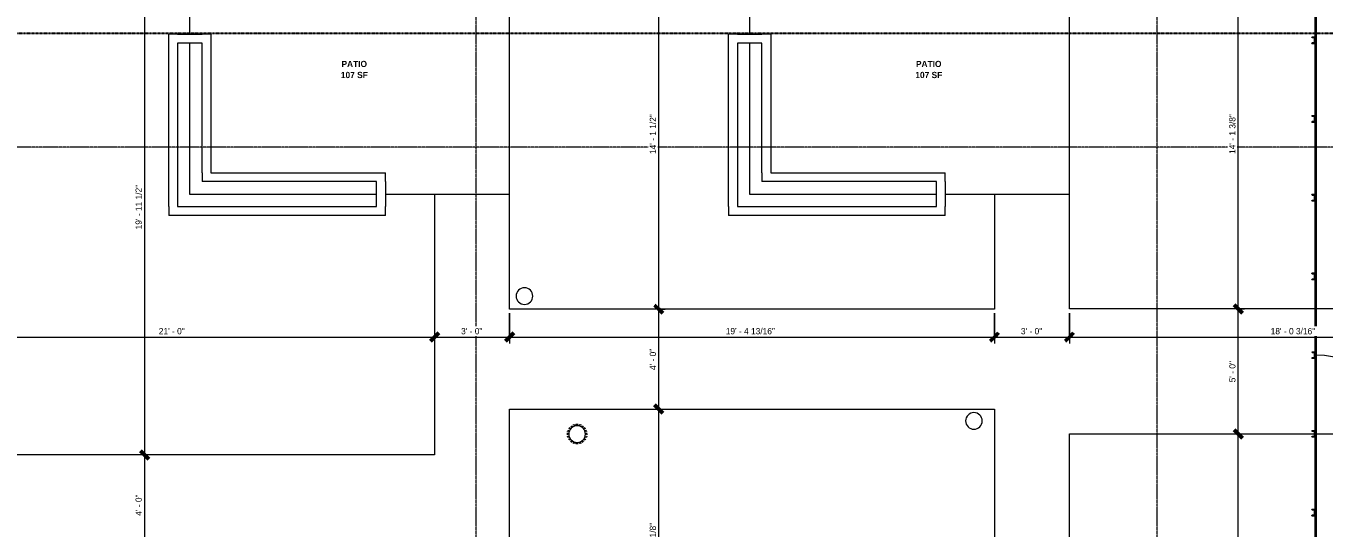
# Model space of a CAD drawing. Header units: inches. Extents: x -4058 to -1781, y 9814 to 12264.
# Drawn here: x -2717 to -2093, y 11004 to 11245 of the extents above; entities that cross this region are included whole.
import ezdxf

# ---------------------------------------------------------------- set-up
doc = ezdxf.new("R2010")
doc.units = ezdxf.units.IN
doc.header["$MEASUREMENT"] = 0
for name, pattern in [('Aligning Line 1_8_', [0.25, 0.125, -0.125]), ('Dash_2_', [0.25, 0.125, -0.125]), ('Grid Line 1_2_', [0.875, 0.5, -0.125, 0.125, -0.125])]:
    doc.linetypes.add(name, pattern=pattern)
for name, color, linetype, lineweight in [('0-1', 7, 'Continuous', 5), ('0-2', 7, 'Continuous', 9), ('A-ANNO-DIMS', 211, 'Continuous', 9), ('A-ANNO-DIMS-32', 211, 'Continuous', 9), ('A-AREA-IDEN', 2, 'Continuous', 9), ('A-DOOR-OPNG-1', 7, 'Continuous', 9), ('A-FLOR-1', 7, 'Continuous', 9), ('A-GLAZ-CURT-1', 7, 'Continuous', 9), ('A-GLAZ-CWMG-1', 7, 'Continuous', 9), ('A-WALL-1', 7, 'Continuous', 9), ('E-LITE-EQPM-1', 7, 'Continuous', 9), ('G-ANNO-SYMB', 111, 'Aligning Line 1_8_', 9), ('M-EQPM-1', 7, 'Continuous', 9), ('S-GRID-1', 1, 'Grid Line 1_2_', 9)]:
    doc.layers.add(name, color=color, linetype=linetype, lineweight=lineweight)
doc.layers.add('0-3', color=250, linetype='Dash_2_')
doc.styles.add('Century Gothic', font='ufonts.com_century-gothic.ttf', dxfattribs={"height": 3})
doc.styles.add('Century Gothic_B_1', font='GOTHICB.TTF', dxfattribs={"height": 3})
doc.dimstyles.new('THE_DIMENSION_STRING_4', dxfattribs={"dimscale": 12, "dimtxt": 3.132505, "dimasz": 0.333333, "dimexe": 0.25, "dimexo": 0.166667, "dimgap": 0.041667, "dimtad": 1, "dimdec": 4, "dimrnd": 0.0625, "dimzin": 3, "dimdsep": 46, "dimlunit": 4, "dimtxsty": 'Century Gothic', "dimblk1": 'OBLIQUE', "dimblk2": 'OBLIQUE', "dimsah": 1, "dimcen": 0.09, "dimdle": 0.25, "dimazin": 0, "dimtfac": 1, "dimtdec": 4, "dimtix": 1, "dimtmove": 0, "dimatfit": 3, "dimfxl": 1, "dimtvp": 1, "dimtfill": 1, "dimfrac": 2, "dimtolj": 1, "dimtzin": 0, "dimarcsym": 2})
doc.dimstyles.new('THE_DIMENSION_STRING_5', dxfattribs={"dimscale": 12, "dimtxt": 3.132505, "dimasz": 0.333333, "dimexe": 0.25, "dimexo": 0.166667, "dimgap": 0.041667, "dimtad": 1, "dimdec": 4, "dimrnd": 0.0625, "dimzin": 3, "dimdsep": 46, "dimlunit": 4, "dimtxsty": 'Century Gothic', "dimblk1": 'OBLIQUE', "dimblk2": 'OBLIQUE', "dimsah": 1, "dimcen": 0.09, "dimdle": 0.25, "dimazin": 0, "dimtfac": 1, "dimtdec": 4, "dimtix": 1, "dimtmove": 0, "dimatfit": 3, "dimfxl": 1, "dimtvp": 1, "dimtfill": 1, "dimfrac": 2, "dimtolj": 1, "dimtzin": 0, "dimarcsym": 2})

# ---------------------------------------------------------------- blocks, each defined once
blk = doc.blocks.new('22142613 - Roof Drains - Type A - 15_ Strainer - 8_ Drain-2082947-UNIT PLANS - 1ST FLOOR')
at = {"layer": 'M-EQPM-1'}
for p, q in [((-4.89, 0.36), (-4.41, 0.36)), ((-4.25, 1.23), (-4.71, 1.38)), ((-4.54, 1.85), (-4.09, 1.7)), ((-3.67, 2.47), (-4.06, 2.75)), ((-3.76, 3.15), (-3.37, 2.87)), ((-2.75, 3.47), (-3.03, 3.86)), ((-2.62, 4.14), (-2.34, 3.76)), ((-1.57, 4.14), (-1.72, 4.59)), ((-1.24, 4.74), (-1.09, 4.29)), ((-0.25, 4.42), (-0.25, 4.9)), ((0.25, 4.9), (0.25, 4.42)), ((1.09, 4.29), (1.24, 4.74)), ((1.72, 4.59), (1.57, 4.14)), ((2.34, 3.76), (2.62, 4.14)), ((3.03, 3.86), (2.75, 3.47)), ((3.37, 2.87), (3.76, 3.15)), ((4.06, 2.75), (3.67, 2.47)), ((4.09, 1.7), (4.54, 1.85)), ((4.71, 1.38), (4.25, 1.23)), ((4.41, 0.36), (4.89, 0.36)), ((-4.42, -0.14), (-4.9, -0.14)), ((-4.76, -1.17), (-4.3, -1.03)), ((-4.16, -1.51), (-4.62, -1.65)), ((-4.16, -2.6), (-3.77, -2.32)), ((-3.48, -2.73), (-3.87, -3.01)), ((-3.13, -3.77), (-2.85, -3.39)), ((-2.45, -3.69), (-2.73, -4.07)), ((-1.78, -4.57), (-1.63, -4.11)), ((-1.16, -4.27), (-1.31, -4.73)), ((-0.25, -4.9), (-0.25, -4.42)), ((0.25, -4.42), (0.25, -4.9)), ((1.31, -4.73), (1.16, -4.27)), ((1.63, -4.11), (1.78, -4.57)), ((2.73, -4.07), (2.45, -3.69)), ((2.85, -3.39), (3.13, -3.77)), ((3.87, -3.01), (3.48, -2.73)), ((3.77, -2.32), (4.16, -2.6)), ((4.62, -1.65), (4.16, -1.51)), ((4.3, -1.03), (4.76, -1.17)), ((4.9, -0.14), (4.42, -0.14))]:
    blk.add_line(p, q, dxfattribs=at)
for radius, start, end in [(4.43, 175.34537, 180), (4.43, 157.41475, 163.893), (4, 360, 180), (4.43, 139.61607, 146.09383), (4.43, 121.92953, 128.40667), (4.43, 104.32433, 110.80098), (4.43, 86.76177, 93.23823), (4.43, 69.19902, 75.67567), (4.43, 51.59333, 58.07047), (4.43, 33.90617, 40.38393), (4.43, 16.107, 22.58525), (4.43, 360, 4.65463), (4.43, 180, 181.82381), (4.43, 193.41475, 199.893), (4, 180, 360), (4.43, 211.61607, 218.09383), (4.43, 229.92953, 236.40667), (4.43, 248.32433, 254.80098), (4.43, 266.76177, 273.23823), (4.43, 285.19902, 291.67567), (4.43, 303.59333, 310.07047), (4.43, 321.90617, 328.38393), (4.43, 340.107, 346.58525), (4.43, 358.17619, 360)]:
    blk.add_arc((0, 0), radius, start, end, dxfattribs=at)
blk = doc.blocks.new('Pathway_Cooper_McGraw-Edison _BSC-BRC_Round - Pathway_Cooper_McGraw-Edison _BSC-BRC_Round-2028611-UNIT PLANS - 1ST FLOOR')
at = {"layer": 'E-LITE-EQPM-1'}
for start, end in [(360, 180), (180, 360)]:
    blk.add_arc((0, 0), 4, start, end, dxfattribs=at)
blk = doc.blocks.new('COURTYARD GATE - COURTYARD GATE-2914216-UNIT PLANS - 1ST FLOOR')
at = {"layer": 'A-DOOR-OPNG-1'}
blk.add_line((-18.91, -2.25), (-18.91, -40.07), dxfattribs=at)
blk.add_arc((-18.91, -2.25), 37.82, 270, 0, dxfattribs=at)
blk = doc.blocks.new('Horizontal_Siding - Horizontal_Siding-2867907-UNIT PLANS - 1ST FLOOR')
at = {"layer": 'A-GLAZ-CURT-1'}
for p, q in [((18.91, -1.5), (-18.91, -1.5)), ((-18.91, -1.5), (-18.91, -2.25)), ((-18.91, -2.25), (18.91, -2.25)), ((18.91, -2.25), (18.91, -1.5))]:
    blk.add_line(p, q, dxfattribs=at)
blk = doc.blocks.new('Horizontal_Siding - Horizontal_Siding-2867908-UNIT PLANS - 1ST FLOOR')
at = {"layer": 'A-GLAZ-CURT-1'}
for p, q in [((18.16, -1.5), (-18.16, -1.5)), ((-18.16, -1.5), (-18.16, -2.25)), ((-18.16, -2.25), (18.16, -2.25)), ((18.16, -2.25), (18.16, -1.5))]:
    blk.add_line(p, q, dxfattribs=at)
blk = doc.blocks.new('Rectangular Mullion - RAILING POST-2669755-UNIT PLANS - 1ST FLOOR')
at = {"layer": 'A-GLAZ-CWMG-1'}
for p, q in [((-1.5, 0), (-1.5, 1.5)), ((-1.5, 1.5), (1.5, 1.5)), ((-1.22, 1.18), (-1.29, 0.21)), ((1.22, 1.18), (-1.22, 1.18)), ((1.29, 0.21), (1.22, 1.18)), ((1.5, 1.5), (1.5, 0))]:
    blk.add_line(p, q, dxfattribs=at)
for centre, radius, start, end in [((-1.5, 0.21), 0.21, 270, 0.52804), ((1.5, 0.21), 0.211, 179.47196, 270)]:
    blk.add_arc(centre, radius, start, end, dxfattribs=at)
blk = doc.blocks.new('CTR - 1st Phase - Shell_rvt-1-UNIT PLANS - 1ST FLOOR')
at = {"layer": 'A-FLOR-1'}
for p, q in [((-2637.92, 11276.04), (-2637.92, 11241.39)), ((-2484.32, 11164.59), (-2484.32, 11276.04)), ((-2369.12, 11276.04), (-2369.12, 11241.39)), ((-2215.52, 11164.59), (-2215.52, 11276.04)), ((-2637.92, 11237.14), (-2637.92, 11164.59)), ((-2369.12, 11237.14), (-2369.12, 11164.59)), ((-2637.92, 11164.59), (-2548.17, 11164.59)), ((-2543.92, 11164.59), (-2484.32, 11164.59)), ((-2520.32, 11164.59), (-2520.32, 11039.29)), ((-2484.32, 11109.29), (-2484.32, 11164.59)), ((-2369.12, 11164.59), (-2279.37, 11164.59)), ((-2275.12, 11164.59), (-2215.52, 11164.59)), ((-2251.52, 11164.59), (-2251.52, 11109.29)), ((-2215.52, 11109.39), (-2215.52, 11164.59)), ((-2251.52, 11109.29), (-2484.32, 11109.29)), ((-2097.57, 11109.39), (-2215.52, 11109.39)), ((-1999.32, 11109.39), (-2096.82, 11109.39)), ((-2484.32, 10934.19), (-2484.32, 11061.29)), ((-2484.32, 11061.29), (-2251.52, 11061.29)), ((-2251.52, 11061.29), (-2251.52, 10934.19)), ((-2215.52, 10934.19), (-2215.52, 11049.39)), ((-2215.52, 11049.39), (-2097.89, 11049.39)), ((-2096.82, 11049.39), (-1941.32, 11049.39)), ((-2520.32, 11039.29), (-2772.32, 11039.29))]:
    blk.add_line(p, q, dxfattribs=at)
at = {"layer": 'A-WALL-1'}
for p, q in [((-2647.92, 11158.59), (-2647.92, 11241.39)), ((-2643.67, 11241.39), (-2647.92, 11241.39)), ((-2643.67, 11241.39), (-2631.92, 11241.39)), ((-2627.67, 11241.39), (-2631.92, 11241.39)), ((-2627.67, 11241.39), (-2627.67, 11174.84)), ((-2379.12, 11158.59), (-2379.12, 11241.39)), ((-2374.87, 11241.39), (-2379.12, 11241.39)), ((-2374.87, 11241.39), (-2363.12, 11241.39)), ((-2358.87, 11241.39), (-2363.12, 11241.39)), ((-2358.87, 11241.39), (-2358.87, 11174.84)), ((-2643.67, 11237.14), (-2643.67, 11158.59)), ((-2631.92, 11237.14), (-2643.67, 11237.14)), ((-2631.92, 11174.84), (-2631.92, 11237.14)), ((-2374.87, 11237.14), (-2374.87, 11158.59)), ((-2363.12, 11237.14), (-2374.87, 11237.14)), ((-2363.12, 11174.84), (-2363.12, 11237.14)), ((-2631.92, 11174.84), (-2631.92, 11170.59)), ((-2548.17, 11170.59), (-2631.92, 11170.59)), ((-2627.67, 11174.84), (-2543.92, 11174.84)), ((-2548.17, 11158.59), (-2548.17, 11170.59)), ((-2543.92, 11170.59), (-2543.92, 11174.84)), ((-2543.92, 11170.59), (-2543.92, 11158.59)), ((-2363.12, 11174.84), (-2363.12, 11170.59)), ((-2279.37, 11170.59), (-2363.12, 11170.59)), ((-2358.87, 11174.84), (-2275.12, 11174.84)), ((-2279.37, 11158.59), (-2279.37, 11170.59)), ((-2275.12, 11170.59), (-2275.12, 11174.84)), ((-2275.12, 11170.59), (-2275.12, 11158.59)), ((-2647.92, 11158.59), (-2647.92, 11154.34)), ((-2643.67, 11158.59), (-2548.17, 11158.59)), ((-2543.92, 11154.34), (-2543.92, 11158.59)), ((-2379.12, 11158.59), (-2379.12, 11154.34)), ((-2374.87, 11158.59), (-2279.37, 11158.59)), ((-2275.12, 11154.34), (-2275.12, 11158.59)), ((-2543.92, 11154.34), (-2647.92, 11154.34)), ((-2275.12, 11154.34), (-2379.12, 11154.34))]:
    blk.add_line(p, q, dxfattribs=at)
at = {"layer": '0-2', "rotation": 89.99999999999952}
for name, p in [('Horizontal_Siding - Horizontal_Siding-2867908-UNIT PLANS - 1ST FLOOR', (-2099.07, 11256.63)), ('Horizontal_Siding - Horizontal_Siding-2867907-UNIT PLANS - 1ST FLOOR', (-2099.07, 11219.56)), ('Horizontal_Siding - Horizontal_Siding-2867907-UNIT PLANS - 1ST FLOOR', (-2099.07, 11181.75)), ('Horizontal_Siding - Horizontal_Siding-2867907-UNIT PLANS - 1ST FLOOR', (-2099.07, 11143.93)), ('Horizontal_Siding - Horizontal_Siding-2867907-UNIT PLANS - 1ST FLOOR', (-2099.07, 11106.11)), ('Horizontal_Siding - Horizontal_Siding-2867907-UNIT PLANS - 1ST FLOOR', (-2099.07, 11068.3)), ('COURTYARD GATE - COURTYARD GATE-2914216-UNIT PLANS - 1ST FLOOR', (-2099.07, 11068.3)), ('Horizontal_Siding - Horizontal_Siding-2867907-UNIT PLANS - 1ST FLOOR', (-2099.07, 11030.48)), ('Horizontal_Siding - Horizontal_Siding-2867907-UNIT PLANS - 1ST FLOOR', (-2099.07, 10992.66))]:
    blk.add_blockref(name, p, dxfattribs=at)
at = {"layer": '0-2', "extrusion": (0, 0, -1), "rotation": 90.0000000000005}
for p in [(2099.07, 11238.47), (2099.07, 11200.66), (2099.07, 11162.84), (2099.07, 11125.02), (2099.07, 11087.21), (2099.07, 11049.39), (2099.07, 11011.57)]:
    blk.add_blockref('Rectangular Mullion - RAILING POST-2669755-UNIT PLANS - 1ST FLOOR', p, dxfattribs=at)
at = {"layer": '0-2'}
for name, p in [('Pathway_Cooper_McGraw-Edison _BSC-BRC_Round - Pathway_Cooper_McGraw-Edison _BSC-BRC_Round-2028611-UNIT PLANS - 1ST FLOOR', (-2477.14, 11115.6)), ('Pathway_Cooper_McGraw-Edison _BSC-BRC_Round - Pathway_Cooper_McGraw-Edison _BSC-BRC_Round-2028611-UNIT PLANS - 1ST FLOOR', (-2261.32, 11055.59)), ('22142613 - Roof Drains - Type A - 15_ Strainer - 8_ Drain-2082947-UNIT PLANS - 1ST FLOOR', (-2451.86, 11049.29))]:
    blk.add_blockref(name, p, dxfattribs=at)
blk = doc.blocks.new('DIMBLOCK1144-UNIT PLANS - 1ST FLOOR')
at = {"layer": 'A-ANNO-DIMS-32'}
for p, q in [((-2099.01, 11278.79), (-2078.45, 11278.79)), ((-2081.45, 11278.79), (-2099.01, 11278.79)), ((-2081.45, 10819.99), (-2081.45, 11278.79)), ((-2099.01, 10819.99), (-2078.45, 10819.99)), ((-2081.45, 10819.99), (-2099.01, 10819.99))]:
    blk.add_line(p, q, dxfattribs=at)
at = {"layer": 'A-ANNO-DIMS-32', "lineweight": 50}
for p, q in [((-2081.45, 11278.79), (-2083.45, 11280.79)), ((-2081.45, 11278.79), (-2079.45, 11276.79)), ((-2081.45, 10819.99), (-2083.45, 10821.99)), ((-2081.45, 10819.99), (-2079.45, 10817.99))]:
    blk.add_line(p, q, dxfattribs=at)
at = {"layer": 'A-ANNO-DIMS-32', "color": 0, "insert": (-2085.8, 11036.81), "char_height": 3, "width": 30.1914, "attachment_point": 1, "rotation": 90, "line_spacing_factor": 0.984502, "style": 'Century Gothic', "bg_fill": 3, "box_fill_scale": 1.25, "bg_fill_color": 256, "bg_fill_true_color": 13158600, "bg_fill_transparency": 0}
blk.add_mtext('38\' - 2 13/16"', dxfattribs=at)
blk = doc.blocks.new('_Oblique')
at = {"color": 0, "linetype": 'ByBlock', "lineweight": -2}
blk.add_line((-0.5, -0.5), (0.5, 0.5), dxfattribs=at)
blk = doc.blocks.new('DIMBLOCK1483-UNIT PLANS - 1ST FLOOR')
at = {"layer": 'A-ANNO-DIMS-32', "lineweight": 50}
for p, q in [((-2772.32, 11095.87), (-2774.32, 11093.87)), ((-2772.32, 11095.87), (-2770.32, 11097.87)), ((-2520.32, 11095.87), (-2522.32, 11093.87)), ((-2520.32, 11095.87), (-2518.32, 11097.87))]:
    blk.add_line(p, q, dxfattribs=at)
at = {"layer": 'A-ANNO-DIMS-32'}
for p, q in [((-2772.32, 11096.7), (-2772.32, 11092.87)), ((-2772.32, 11095.87), (-2772.32, 11096.7)), ((-2772.32, 11095.87), (-2520.32, 11095.87)), ((-2520.32, 11096.7), (-2520.32, 11092.87)), ((-2520.32, 11095.87), (-2520.32, 11096.7))]:
    blk.add_line(p, q, dxfattribs=at)
at = {"layer": 'A-ANNO-DIMS-32', "color": 0, "insert": (-2652.74, 11100.22), "char_height": 3, "width": 15.394, "attachment_point": 1, "line_spacing_factor": 0.984502, "style": 'Century Gothic', "bg_fill": 3, "box_fill_scale": 1.25, "bg_fill_color": 256, "bg_fill_true_color": 13158600, "bg_fill_transparency": 0}
blk.add_mtext('21\' - 0"', dxfattribs=at)
blk = doc.blocks.new('DIMBLOCK1484-UNIT PLANS - 1ST FLOOR')
at = {"layer": 'A-ANNO-DIMS-32'}
for p, q in [((-2484.32, 11107.29), (-2484.32, 11092.87)), ((-2484.32, 11095.87), (-2484.32, 11107.29)), ((-2520.32, 11096.7), (-2520.32, 11092.87)), ((-2520.32, 11095.87), (-2520.32, 11096.7)), ((-2520.32, 11095.87), (-2484.32, 11095.87))]:
    blk.add_line(p, q, dxfattribs=at)
at = {"layer": 'A-ANNO-DIMS-32', "lineweight": 50}
for p, q in [((-2520.32, 11095.87), (-2522.32, 11093.87)), ((-2520.32, 11095.87), (-2518.32, 11097.87)), ((-2484.32, 11095.87), (-2486.32, 11093.87)), ((-2484.32, 11095.87), (-2482.32, 11097.87))]:
    blk.add_line(p, q, dxfattribs=at)
at = {"layer": 'A-ANNO-DIMS-32', "color": 0, "insert": (-2507.57, 11100.22), "char_height": 3, "width": 12.5897, "attachment_point": 1, "line_spacing_factor": 0.984502, "style": 'Century Gothic', "bg_fill": 3, "box_fill_scale": 1.25, "bg_fill_color": 256, "bg_fill_true_color": 13158600, "bg_fill_transparency": 0}
blk.add_mtext('3\' - 0"', dxfattribs=at)
blk = doc.blocks.new('DIMBLOCK1485-UNIT PLANS - 1ST FLOOR')
at = {"layer": 'A-ANNO-DIMS-32'}
for p, q in [((-2484.32, 11107.29), (-2484.32, 11092.87)), ((-2484.32, 11095.87), (-2484.32, 11107.29)), ((-2251.52, 11107.29), (-2251.52, 11092.87)), ((-2251.52, 11095.87), (-2251.52, 11107.29)), ((-2484.32, 11095.87), (-2251.52, 11095.87))]:
    blk.add_line(p, q, dxfattribs=at)
at = {"layer": 'A-ANNO-DIMS-32', "lineweight": 50}
for p, q in [((-2484.32, 11095.87), (-2486.32, 11093.87)), ((-2484.32, 11095.87), (-2482.32, 11097.87)), ((-2251.52, 11095.87), (-2253.52, 11093.87)), ((-2251.52, 11095.87), (-2249.52, 11097.87))]:
    blk.add_line(p, q, dxfattribs=at)
at = {"layer": 'A-ANNO-DIMS-32', "color": 0, "insert": (-2380.5, 11100.22), "char_height": 3, "width": 30.1914, "attachment_point": 1, "line_spacing_factor": 0.984502, "style": 'Century Gothic', "bg_fill": 3, "box_fill_scale": 1.25, "bg_fill_color": 256, "bg_fill_true_color": 13158600, "bg_fill_transparency": 0}
blk.add_mtext('19\' - 4 13/16"', dxfattribs=at)
blk = doc.blocks.new('DIMBLOCK1486-UNIT PLANS - 1ST FLOOR')
at = {"layer": 'A-ANNO-DIMS-32'}
for p, q in [((-2251.52, 11107.29), (-2251.52, 11092.87)), ((-2251.52, 11095.87), (-2251.52, 11107.29)), ((-2215.52, 11107.39), (-2215.52, 11092.87)), ((-2215.52, 11095.87), (-2215.52, 11107.39)), ((-2251.52, 11095.87), (-2215.52, 11095.87))]:
    blk.add_line(p, q, dxfattribs=at)
at = {"layer": 'A-ANNO-DIMS-32', "lineweight": 50}
for p, q in [((-2251.52, 11095.87), (-2253.52, 11093.87)), ((-2251.52, 11095.87), (-2249.52, 11097.87)), ((-2215.52, 11095.87), (-2217.52, 11093.87)), ((-2215.52, 11095.87), (-2213.52, 11097.87))]:
    blk.add_line(p, q, dxfattribs=at)
at = {"layer": 'A-ANNO-DIMS-32', "color": 0, "insert": (-2238.77, 11100.22), "char_height": 3, "width": 12.5897, "attachment_point": 1, "line_spacing_factor": 0.984502, "style": 'Century Gothic', "bg_fill": 3, "box_fill_scale": 1.25, "bg_fill_color": 256, "bg_fill_true_color": 13158600, "bg_fill_transparency": 0}
blk.add_mtext('3\' - 0"', dxfattribs=at)
blk = doc.blocks.new('DIMBLOCK1487-UNIT PLANS - 1ST FLOOR')
at = {"layer": 'A-ANNO-DIMS-32'}
for p, q in [((-2215.52, 11107.39), (-2215.52, 11092.87)), ((-2215.52, 11095.87), (-2215.52, 11107.39)), ((-1999.32, 11107.39), (-1999.32, 11092.87)), ((-1999.32, 11095.87), (-1999.32, 11107.39)), ((-2215.52, 11095.87), (-1999.32, 11095.87))]:
    blk.add_line(p, q, dxfattribs=at)
at = {"layer": 'A-ANNO-DIMS-32', "lineweight": 50}
for p, q in [((-2215.52, 11095.87), (-2217.52, 11093.87)), ((-2215.52, 11095.87), (-2213.52, 11097.87)), ((-1999.32, 11095.87), (-2001.32, 11093.87)), ((-1999.32, 11095.87), (-1997.32, 11097.87))]:
    blk.add_line(p, q, dxfattribs=at)
at = {"layer": 'A-ANNO-DIMS-32', "color": 0, "insert": (-2118.84, 11100.22), "char_height": 3, "width": 27.387, "attachment_point": 1, "line_spacing_factor": 0.984502, "style": 'Century Gothic', "bg_fill": 3, "box_fill_scale": 1.25, "bg_fill_color": 256, "bg_fill_true_color": 13158600, "bg_fill_transparency": 0}
blk.add_mtext('18\' - 0 3/16"', dxfattribs=at)
blk = doc.blocks.new('DIMBLOCK1497-UNIT PLANS - 1ST FLOOR')
at = {"layer": 'A-ANNO-DIMS-32'}
for p, q in [((-2659.56, 11281.79), (-2659.56, 11039.29)), ((-2658.74, 11278.79), (-2662.56, 11278.79)), ((-2659.56, 11278.79), (-2658.74, 11278.79)), ((-2658.74, 11039.29), (-2662.56, 11039.29)), ((-2659.56, 11039.29), (-2658.74, 11039.29))]:
    blk.add_line(p, q, dxfattribs=at)
at = {"layer": 'A-ANNO-DIMS-32', "lineweight": 50}
for p, q in [((-2659.56, 11278.79), (-2661.56, 11280.79)), ((-2659.56, 11278.79), (-2657.56, 11276.79)), ((-2659.56, 11039.29), (-2661.56, 11041.29)), ((-2659.56, 11039.29), (-2657.56, 11037.29))]:
    blk.add_line(p, q, dxfattribs=at)
at = {"layer": 'A-ANNO-DIMS-32', "color": 0, "insert": (-2663.91, 11147.63), "char_height": 3, "width": 27.387, "attachment_point": 1, "rotation": 90, "line_spacing_factor": 0.984502, "style": 'Century Gothic', "bg_fill": 3, "box_fill_scale": 1.25, "bg_fill_color": 256, "bg_fill_true_color": 13158600, "bg_fill_transparency": 0}
blk.add_mtext('19\' - 11 1/2"', dxfattribs=at)
blk = doc.blocks.new('DIMBLOCK1498-UNIT PLANS - 1ST FLOOR')
at = {"layer": 'A-ANNO-DIMS-32'}
for p, q in [((-2658.74, 11039.29), (-2662.56, 11039.29)), ((-2659.56, 11039.29), (-2659.56, 10991.29)), ((-2659.56, 11039.29), (-2658.74, 11039.29)), ((-2658.74, 10991.29), (-2662.56, 10991.29)), ((-2659.56, 10991.29), (-2658.74, 10991.29))]:
    blk.add_line(p, q, dxfattribs=at)
at = {"layer": 'A-ANNO-DIMS-32', "lineweight": 50}
for p, q in [((-2659.56, 11039.29), (-2661.56, 11041.29)), ((-2659.56, 11039.29), (-2657.56, 11037.29)), ((-2659.56, 10991.29), (-2661.56, 10993.29)), ((-2659.56, 10991.29), (-2657.56, 10989.29))]:
    blk.add_line(p, q, dxfattribs=at)
at = {"layer": 'A-ANNO-DIMS-32', "color": 0, "insert": (-2663.91, 11010.04), "char_height": 3, "width": 12.5897, "attachment_point": 1, "rotation": 90, "line_spacing_factor": 0.984502, "style": 'Century Gothic', "bg_fill": 3, "box_fill_scale": 1.25, "bg_fill_color": 256, "bg_fill_true_color": 13158600, "bg_fill_transparency": 0}
blk.add_mtext('4\' - 0"', dxfattribs=at)
blk = doc.blocks.new('DIMBLOCK1501-UNIT PLANS - 1ST FLOOR')
at = {"layer": 'A-ANNO-DIMS-32', "lineweight": 50}
for p, q in [((-2412.63, 11061.29), (-2414.63, 11063.29)), ((-2412.63, 11061.29), (-2410.63, 11059.29)), ((-2412.63, 10934.19), (-2414.63, 10936.19)), ((-2412.63, 10934.19), (-2410.63, 10932.19))]:
    blk.add_line(p, q, dxfattribs=at)
at = {"layer": 'A-ANNO-DIMS-32'}
for p, q in [((-2413.46, 11061.29), (-2409.63, 11061.29)), ((-2412.63, 11061.29), (-2413.46, 11061.29)), ((-2412.63, 10934.19), (-2412.63, 11061.29)), ((-2371.12, 10934.19), (-2415.63, 10934.19)), ((-2412.63, 10934.19), (-2371.12, 10934.19))]:
    blk.add_line(p, q, dxfattribs=at)
at = {"layer": 'A-ANNO-DIMS-32', "color": 0, "insert": (-2416.98, 10987.5), "char_height": 3, "width": 24.5827, "attachment_point": 1, "rotation": 90, "line_spacing_factor": 0.984502, "style": 'Century Gothic', "bg_fill": 3, "box_fill_scale": 1.25, "bg_fill_color": 256, "bg_fill_true_color": 13158600, "bg_fill_transparency": 0}
blk.add_mtext('10\' - 7 1/8"', dxfattribs=at)
blk = doc.blocks.new('DIMBLOCK1502-UNIT PLANS - 1ST FLOOR')
at = {"layer": 'A-ANNO-DIMS-32', "lineweight": 50}
for p, q in [((-2412.63, 11109.29), (-2414.63, 11111.29)), ((-2412.63, 11109.29), (-2410.63, 11107.29)), ((-2412.63, 11061.29), (-2414.63, 11063.29)), ((-2412.63, 11061.29), (-2410.63, 11059.29))]:
    blk.add_line(p, q, dxfattribs=at)
at = {"layer": 'A-ANNO-DIMS-32'}
for p, q in [((-2413.46, 11109.29), (-2409.63, 11109.29)), ((-2412.63, 11109.29), (-2413.46, 11109.29)), ((-2412.63, 11061.29), (-2412.63, 11109.29)), ((-2413.46, 11061.29), (-2409.63, 11061.29)), ((-2412.63, 11061.29), (-2413.46, 11061.29))]:
    blk.add_line(p, q, dxfattribs=at)
at = {"layer": 'A-ANNO-DIMS-32', "color": 0, "insert": (-2416.98, 11080.04), "char_height": 3, "width": 12.5897, "attachment_point": 1, "rotation": 90, "line_spacing_factor": 0.984502, "style": 'Century Gothic', "bg_fill": 3, "box_fill_scale": 1.25, "bg_fill_color": 256, "bg_fill_true_color": 13158600, "bg_fill_transparency": 0}
blk.add_mtext('4\' - 0"', dxfattribs=at)
blk = doc.blocks.new('DIMBLOCK1503-UNIT PLANS - 1ST FLOOR')
at = {"layer": 'A-ANNO-DIMS-32'}
for p, q in [((-2412.63, 11109.29), (-2412.63, 11281.79)), ((-2413.46, 11278.79), (-2409.63, 11278.79)), ((-2412.63, 11278.79), (-2413.46, 11278.79)), ((-2413.46, 11109.29), (-2409.63, 11109.29)), ((-2412.63, 11109.29), (-2413.46, 11109.29))]:
    blk.add_line(p, q, dxfattribs=at)
at = {"layer": 'A-ANNO-DIMS-32', "lineweight": 50}
for p, q in [((-2412.63, 11278.79), (-2414.63, 11280.79)), ((-2412.63, 11278.79), (-2410.63, 11276.79)), ((-2412.63, 11109.29), (-2414.63, 11111.29)), ((-2412.63, 11109.29), (-2410.63, 11107.29))]:
    blk.add_line(p, q, dxfattribs=at)
at = {"layer": 'A-ANNO-DIMS-32', "color": 0, "insert": (-2416.98, 11183.8), "char_height": 3, "width": 24.5827, "attachment_point": 1, "rotation": 90, "line_spacing_factor": 0.984502, "style": 'Century Gothic', "bg_fill": 3, "box_fill_scale": 1.25, "bg_fill_color": 256, "bg_fill_true_color": 13158600, "bg_fill_transparency": 0}
blk.add_mtext('14\' - 1 1/2"', dxfattribs=at)
blk = doc.blocks.new('DIMBLOCK1504-UNIT PLANS - 1ST FLOOR')
at = {"layer": 'A-ANNO-DIMS-32', "lineweight": 50}
for p, q in [((-2134.41, 11049.39), (-2136.41, 11051.39)), ((-2134.41, 11049.39), (-2132.41, 11047.39)), ((-2134.41, 10819.99), (-2136.41, 10821.99)), ((-2134.41, 10819.99), (-2132.41, 10817.99))]:
    blk.add_line(p, q, dxfattribs=at)
at = {"layer": 'A-ANNO-DIMS-32'}
for p, q in [((-2135.24, 11049.39), (-2131.41, 11049.39)), ((-2134.41, 11049.39), (-2135.24, 11049.39)), ((-2134.41, 10816.99), (-2134.41, 11049.39)), ((-2135.24, 10819.99), (-2131.41, 10819.99)), ((-2134.41, 10819.99), (-2135.24, 10819.99))]:
    blk.add_line(p, q, dxfattribs=at)
at = {"layer": 'A-ANNO-DIMS-32', "color": 0, "insert": (-2138.75, 10924.45), "char_height": 3, "width": 24.5827, "attachment_point": 1, "rotation": 90, "line_spacing_factor": 0.984502, "style": 'Century Gothic', "bg_fill": 3, "box_fill_scale": 1.25, "bg_fill_color": 256, "bg_fill_true_color": 13158600, "bg_fill_transparency": 0}
blk.add_mtext('19\' - 1 3/8"', dxfattribs=at)
blk = doc.blocks.new('DIMBLOCK1505-UNIT PLANS - 1ST FLOOR')
at = {"layer": 'A-ANNO-DIMS-32', "lineweight": 50}
for p, q in [((-2134.41, 11109.39), (-2136.41, 11111.39)), ((-2134.41, 11109.39), (-2132.41, 11107.39)), ((-2134.41, 11049.39), (-2136.41, 11051.39)), ((-2134.41, 11049.39), (-2132.41, 11047.39))]:
    blk.add_line(p, q, dxfattribs=at)
at = {"layer": 'A-ANNO-DIMS-32'}
for p, q in [((-2135.24, 11109.39), (-2131.41, 11109.39)), ((-2134.41, 11109.39), (-2135.24, 11109.39)), ((-2134.41, 11049.39), (-2134.41, 11109.39)), ((-2135.24, 11049.39), (-2131.41, 11049.39)), ((-2134.41, 11049.39), (-2135.24, 11049.39))]:
    blk.add_line(p, q, dxfattribs=at)
at = {"layer": 'A-ANNO-DIMS-32', "color": 0, "insert": (-2138.75, 11074.14), "char_height": 3, "width": 12.5897, "attachment_point": 1, "rotation": 90, "line_spacing_factor": 0.984502, "style": 'Century Gothic', "bg_fill": 3, "box_fill_scale": 1.25, "bg_fill_color": 256, "bg_fill_true_color": 13158600, "bg_fill_transparency": 0}
blk.add_mtext('5\' - 0"', dxfattribs=at)
blk = doc.blocks.new('DIMBLOCK1506-UNIT PLANS - 1ST FLOOR')
at = {"layer": 'A-ANNO-DIMS-32'}
for p, q in [((-2134.41, 11109.39), (-2134.41, 11281.79)), ((-2135.24, 11278.79), (-2131.41, 11278.79)), ((-2134.41, 11278.79), (-2135.24, 11278.79)), ((-2135.24, 11109.39), (-2131.41, 11109.39)), ((-2134.41, 11109.39), (-2135.24, 11109.39))]:
    blk.add_line(p, q, dxfattribs=at)
at = {"layer": 'A-ANNO-DIMS-32', "lineweight": 50}
for p, q in [((-2134.41, 11278.79), (-2136.41, 11280.79)), ((-2134.41, 11278.79), (-2132.41, 11276.79)), ((-2134.41, 11109.39), (-2136.41, 11111.39)), ((-2134.41, 11109.39), (-2132.41, 11107.39))]:
    blk.add_line(p, q, dxfattribs=at)
at = {"layer": 'A-ANNO-DIMS-32', "color": 0, "insert": (-2138.75, 11183.85), "char_height": 3, "width": 24.5827, "attachment_point": 1, "rotation": 90, "line_spacing_factor": 0.984502, "style": 'Century Gothic', "bg_fill": 3, "box_fill_scale": 1.25, "bg_fill_color": 256, "bg_fill_true_color": 13158600, "bg_fill_transparency": 0}
blk.add_mtext('14\' - 1 3/8"', dxfattribs=at)

msp = doc.modelspace()

# ---------------------------------------------------------------- block references
at = {"layer": '0-1'}
msp.add_blockref('CTR - 1st Phase - Shell_rvt-1-UNIT PLANS - 1ST FLOOR', (0, 0), dxfattribs=at)

# ---------------------------------------------------------------- next in the draw order: linework, layer by layer
at = {"layer": 'G-ANNO-SYMB'}
msp.add_line((-1939.7738, 11241.7211), (-3043.10454, 11241.7211), dxfattribs=at)
at = {"layer": 'S-GRID-1'}
for p, q in [((-2500.32374, 9814.0266), (-2500.32374, 12247.50061)), ((-2173.32374, 9814.0266), (-2173.32374, 12247.50061))]:
    msp.add_line(p, q, dxfattribs=at)

# ---------------------------------------------------------------- next in the draw order: texts
at = {"layer": 'A-AREA-IDEN', "char_height": 3, "attachment_point": 1, "style": 'Century Gothic_B_1'}
for s, insert, width in [('PATIO', (-2565.01129, 11228.58677), 14.645), ('PATIO', (-2289.16788, 11228.58677), 14.645), ('107 SF', (-2565.30105, 11223.28963), 15.352), ('107 SF', (-2289.45764, 11223.28963), 15.352)]:
    msp.add_mtext(s, dxfattribs=dict(at, insert=insert, width=width))

# ---------------------------------------------------------------- next in the draw order: dimensions: what is measured, and where the dimension line sits
at = {"layer": 'A-ANNO-DIMS'}
dim = msp.add_linear_dim(base=(-2520.32374, 11095.87168), p1=(-2772.32374, 11098.70011), p2=(-2520.32374, 11098.70011), dimstyle='THE_DIMENSION_STRING_5', override={"dimpost": '<>', "dimfxl": 252}, dxfattribs=at)
dim.commit()
dim.dimension.update_dxf_attribs({"geometry": 'DIMBLOCK1483-UNIT PLANS - 1ST FLOOR', "text_midpoint": (-2646.32374, 11097.94714)})
for base, p1, p2, override, picture, middle in [((-2412.63255, 11061.2894), (-2369.12374, 10934.1894), (-2415.46097, 11061.2894), {"dimpost": '<>', "dimfxl": 135.28322}, 'DIMBLOCK1501-UNIT PLANS - 1ST FLOOR', (-2414.87422, 10997.7394)), ((-2134.40767, 11049.3894), (-2137.2361, 10819.9894), (-2137.2361, 11049.3894), {"dimpost": '<>', "dimfxl": 229.4}, 'DIMBLOCK1504-UNIT PLANS - 1ST FLOOR', (-2136.64934, 10934.6894))]:
    dim = msp.add_linear_dim(base=base, p1=p1, p2=p2, angle=90, dimstyle='THE_DIMENSION_STRING_5', override=override, dxfattribs=at)
    dim.commit()
    dim.dimension.update_dxf_attribs({"geometry": picture, "text_midpoint": middle})

# ---------------------------------------------------------------- next in the draw order: dimensions: what is measured, and where the dimension line sits
dim = msp.add_linear_dim(base=(-2081.45244, 11278.7894), p1=(-2101.01124, 10819.9894), p2=(-2101.01124, 11278.7894), angle=90, dimstyle='THE_DIMENSION_STRING_4', override={"dimpost": '<>', "dimfxl": 458.8}, dxfattribs=at)
dim.commit()
dim.dimension.update_dxf_attribs({"geometry": 'DIMBLOCK1144-UNIT PLANS - 1ST FLOOR', "text_midpoint": (-2083.69412, 11049.3894)})
dim = msp.add_linear_dim(base=(-2484.32374, 11095.87168), p1=(-2520.32374, 11098.70011), p2=(-2484.32374, 11109.2894), dimstyle='THE_DIMENSION_STRING_5', override={"dimpost": '<>', "dimfxl": 37.525098}, dxfattribs=at)
dim.commit()
dim.dimension.update_dxf_attribs({"geometry": 'DIMBLOCK1484-UNIT PLANS - 1ST FLOOR', "text_midpoint": (-2502.32374, 11097.94714)})

# ---------------------------------------------------------------- next in the draw order: linework, layer by layer
at = {"layer": '0-3'}
msp.add_line((-1939.7738, 11241.7211), (-3043.10454, 11241.7211), dxfattribs=at)
at = {"layer": 'S-GRID-1'}
msp.add_line((-1781.27288, 11187.1894), (-4041.7795, 11187.1894), dxfattribs=at)

# ---------------------------------------------------------------- next in the draw order: dimensions: what is measured, and where the dimension line sits
at = {"layer": 'A-ANNO-DIMS'}
dim = msp.add_linear_dim(base=(-2251.52374, 11095.87168), p1=(-2484.32374, 11109.2894), p2=(-2251.52374, 11109.2894), dimstyle='THE_DIMENSION_STRING_5', override={"dimpost": '<>', "dimfxl": 232.8}, dxfattribs=at)
dim.commit()
dim.dimension.update_dxf_attribs({"geometry": 'DIMBLOCK1485-UNIT PLANS - 1ST FLOOR', "text_midpoint": (-2367.92374, 11098.11335)})

# ---------------------------------------------------------------- next in the draw order: dimensions: what is measured, and where the dimension line sits
for base, p1, p2, override, picture, middle in [((-2659.56386, 11039.2894), (-2656.73544, 11278.7894), (-2656.73544, 11039.2894), {"dimpost": '<>', "dimfxl": 239.5}, 'DIMBLOCK1497-UNIT PLANS - 1ST FLOOR', (-2661.80553, 11159.0394)), ((-2412.63255, 11109.2894), (-2415.46097, 11061.2894), (-2415.46097, 11109.2894), {"dimpost": '<>', "dimfxl": 48}, 'DIMBLOCK1502-UNIT PLANS - 1ST FLOOR', (-2414.708, 11085.2894))]:
    dim = msp.add_linear_dim(base=base, p1=p1, p2=p2, angle=90, dimstyle='THE_DIMENSION_STRING_5', override=override, dxfattribs=at)
    dim.commit()
    dim.dimension.update_dxf_attribs({"geometry": picture, "text_midpoint": middle})
dim = msp.add_linear_dim(base=(-2215.52374, 11095.87168), p1=(-2251.52374, 11109.2894), p2=(-2215.52374, 11109.3894), dimstyle='THE_DIMENSION_STRING_5', override={"dimpost": '<>', "dimfxl": 36.000139}, dxfattribs=at)
dim.commit()
dim.dimension.update_dxf_attribs({"geometry": 'DIMBLOCK1486-UNIT PLANS - 1ST FLOOR', "text_midpoint": (-2233.52374, 11097.94714)})

# ---------------------------------------------------------------- next in the draw order: dimensions: what is measured, and where the dimension line sits
for base, p1, p2, override, picture, middle in [((-2412.63255, 11278.7894), (-2415.46097, 11109.2894), (-2415.46097, 11278.7894), {"dimpost": '<>', "dimfxl": 169.5}, 'DIMBLOCK1503-UNIT PLANS - 1ST FLOOR', (-2414.87422, 11194.0394)), ((-2659.56386, 10991.2894), (-2656.73544, 11039.2894), (-2656.73544, 10991.2894), {"dimpost": '<>', "dimfxl": 48}, 'DIMBLOCK1498-UNIT PLANS - 1ST FLOOR', (-2661.63932, 11015.2894))]:
    dim = msp.add_linear_dim(base=base, p1=p1, p2=p2, angle=90, dimstyle='THE_DIMENSION_STRING_5', override=override, dxfattribs=at)
    dim.commit()
    dim.dimension.update_dxf_attribs({"geometry": picture, "text_midpoint": middle})
dim = msp.add_linear_dim(base=(-1999.32374, 11095.87168), p1=(-2215.52374, 11109.3894), p2=(-1999.32374, 11109.3894), dimstyle='THE_DIMENSION_STRING_5', override={"dimpost": '<>', "dimfxl": 216.2}, dxfattribs=at)
dim.commit()
dim.dimension.update_dxf_attribs({"geometry": 'DIMBLOCK1487-UNIT PLANS - 1ST FLOOR', "text_midpoint": (-2107.42374, 11098.11335)})

# ---------------------------------------------------------------- next in the draw order: dimensions: what is measured, and where the dimension line sits
dim = msp.add_linear_dim(base=(-2134.40767, 11109.3894), p1=(-2137.2361, 11049.3894), p2=(-2137.2361, 11109.3894), angle=90, dimstyle='THE_DIMENSION_STRING_5', override={"dimpost": '<>', "dimfxl": 60}, dxfattribs=at)
dim.commit()
dim.dimension.update_dxf_attribs({"geometry": 'DIMBLOCK1505-UNIT PLANS - 1ST FLOOR', "text_midpoint": (-2136.48313, 11079.3894)})

# ---------------------------------------------------------------- next in the draw order: dimensions: what is measured, and where the dimension line sits
dim = msp.add_linear_dim(base=(-2134.40767, 11278.7894), p1=(-2137.2361, 11109.3894), p2=(-2137.2361, 11278.7894), angle=90, dimstyle='THE_DIMENSION_STRING_5', override={"dimpost": '<>', "dimfxl": 169.4}, dxfattribs=at)
dim.commit()
dim.dimension.update_dxf_attribs({"geometry": 'DIMBLOCK1506-UNIT PLANS - 1ST FLOOR', "text_midpoint": (-2136.64934, 11194.0894)})

doc.saveas('drawing.dxf')
